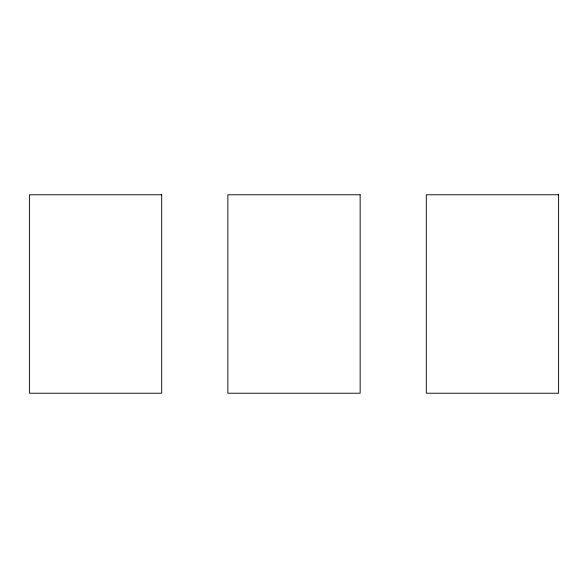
<?xml version="1.0" encoding="UTF-8"?>
<svg xmlns="http://www.w3.org/2000/svg" width="588" height="588" viewBox="0 0 588 588"><rect width="100%" height="100%" fill="white"/><g stroke="black" fill="none" stroke-linecap="round" stroke-linejoin="round"><path stroke-width="0.88" d="M161.7 194.775L29.4 194.775L29.4 393.225L161.7 393.225L161.7 194.775M360.15 194.775L227.85 194.775L227.85 393.225L360.15 393.225L360.15 194.775M558.6 194.775L426.3 194.775L426.3 393.225L558.6 393.225L558.6 194.775"/></g></svg>
